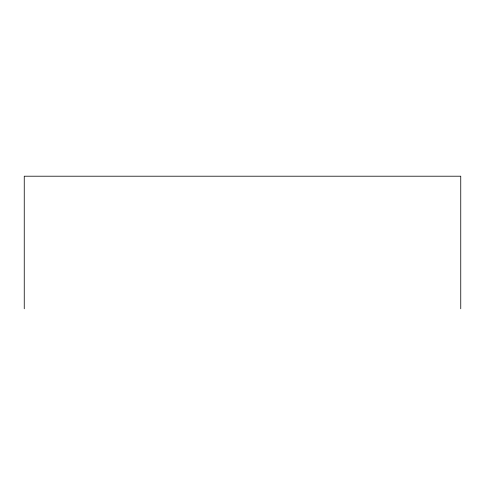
<?xml version="1.0" encoding="UTF-8"?>
<svg xmlns="http://www.w3.org/2000/svg" width="485" height="485" viewBox="0 0 485 485"><rect width="100%" height="100%" fill="white"/><g stroke="black" fill="none" stroke-linecap="round" stroke-linejoin="round"><path stroke-width="0.73" d="M460.75 308.793L460.75 176.207L24.25 176.207L24.25 308.793"/></g></svg>
